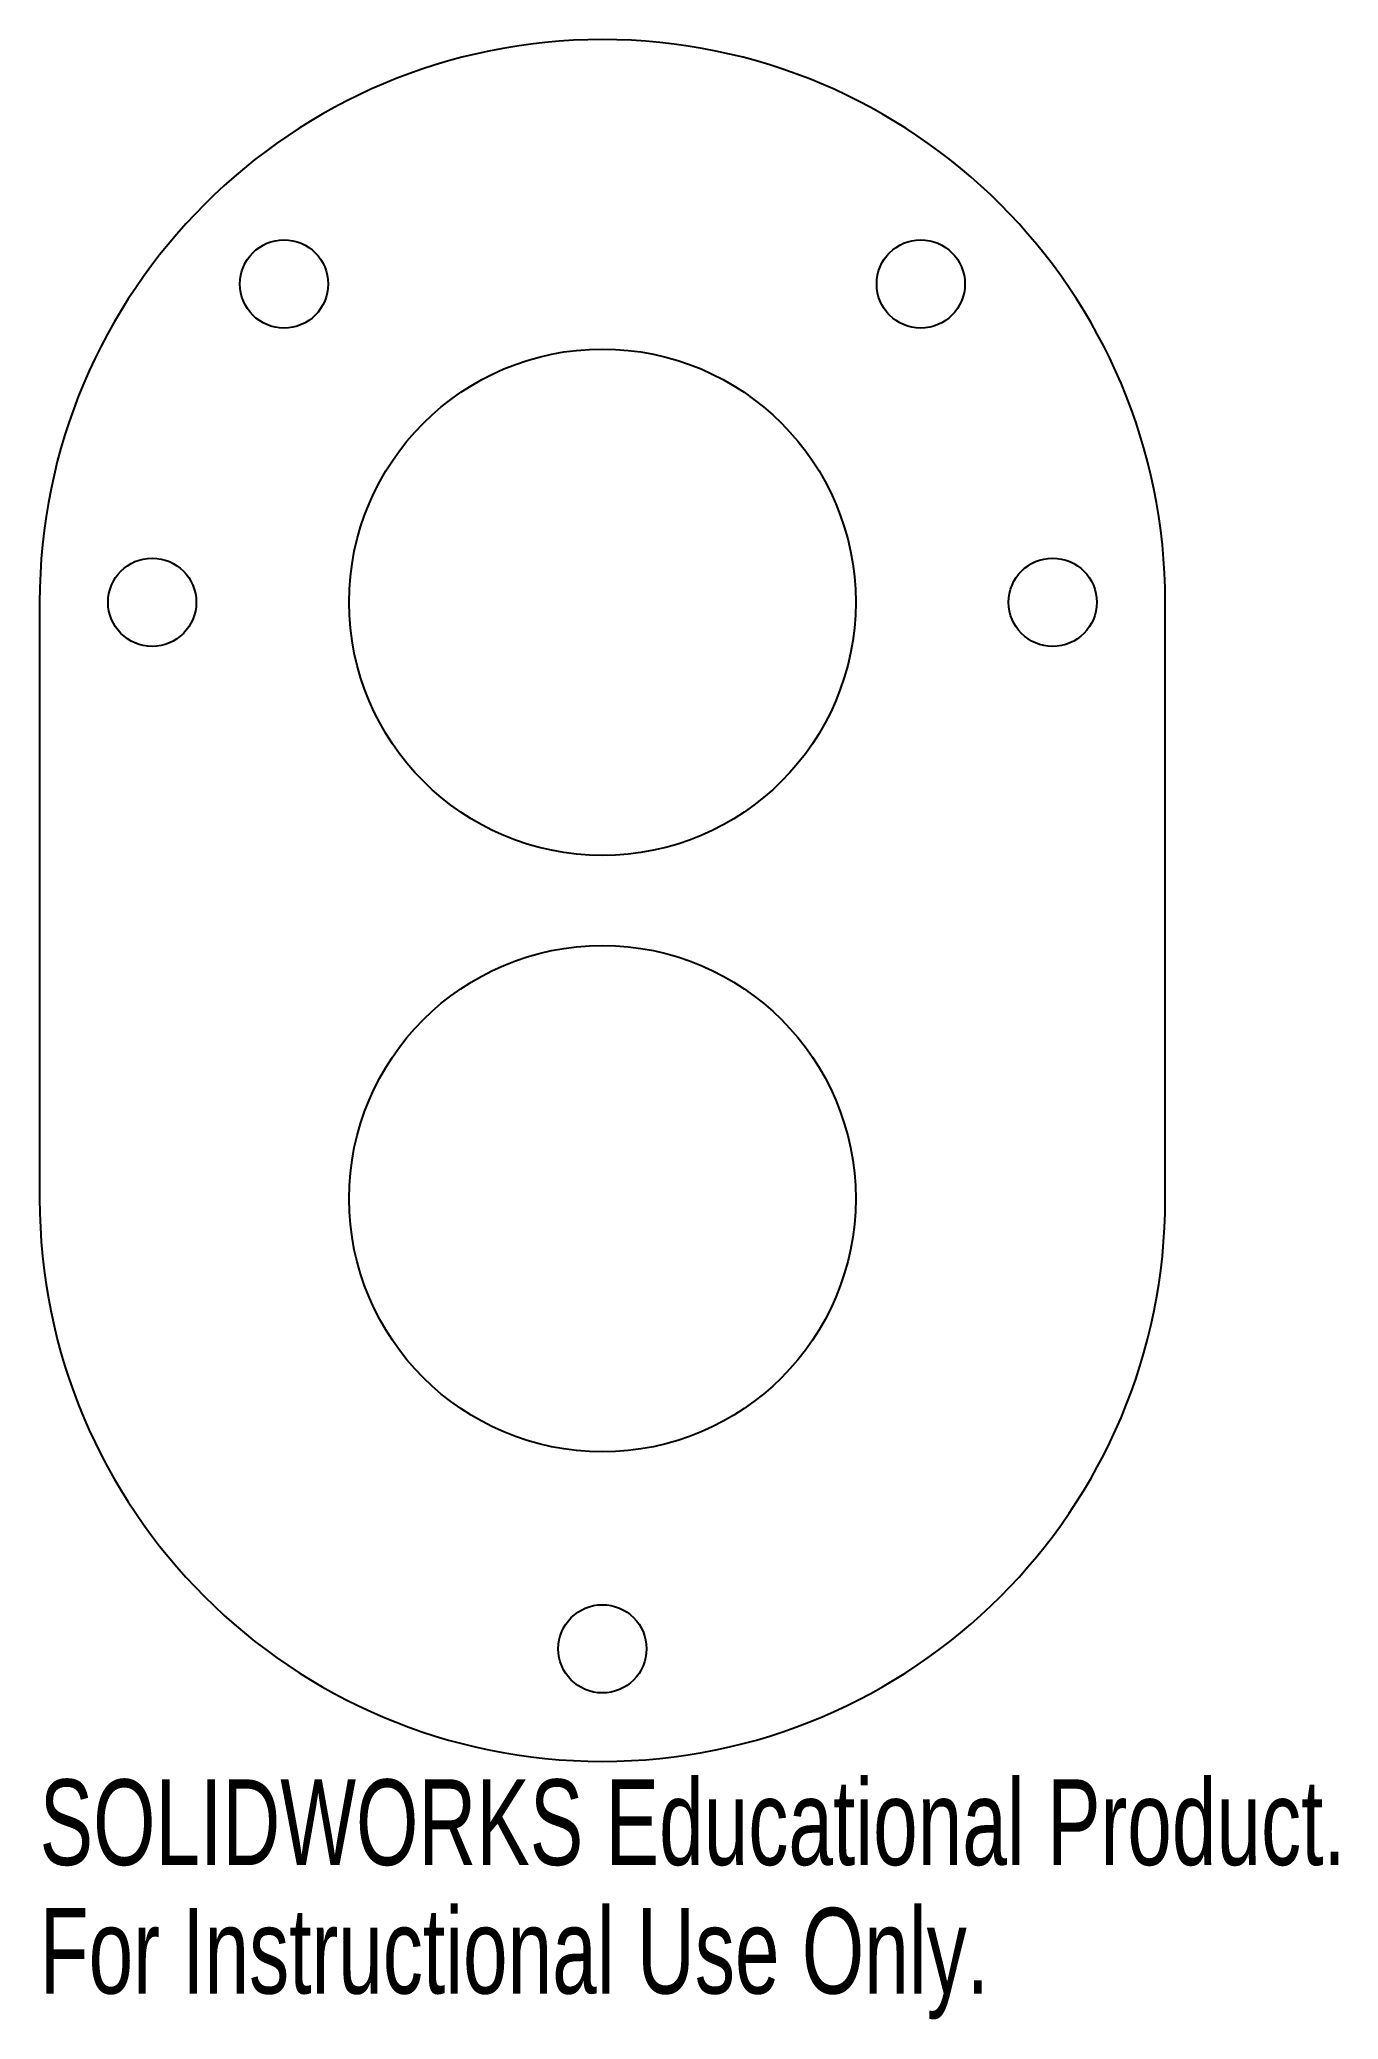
# Model space of a CAD drawing. Header units: inches. Extents: x -1.25 to 1.63, y -3.15 to 1.25.
import ezdxf

# ---------------------------------------------------------------- set-up
doc = ezdxf.new("R2010")
doc.units = ezdxf.units.IN
doc.header["$MEASUREMENT"] = 0
doc.styles.add('SLDTEXTSTYLE0', font='TXT', dxfattribs={"width": 0.7})

msp = doc.modelspace()

# ---------------------------------------------------------------- linework, layer by layer
at = {"color": 7, "linetype": 'Continuous', "lineweight": 25}
for p, q in [((-1.25, 0), (-1.25, -1.325)), ((1.25, -1.325), (1.25, 0))]:
    msp.add_line(p, q, dxfattribs=at)
for centre, radius in [((-0.7071, 0.7071), 0.098), ((0.7071, 0.7071), 0.098), ((0, 0), 0.5625), ((-1, 0), 0.098), ((1, 0), 0.098), ((0, -1.325), 0.5625), ((0, -2.325), 0.098)]:
    msp.add_circle(centre, radius, dxfattribs=at)
for centre, start, end in [((0, 0), 0, 180), ((0, -1.325), 180, 0)]:
    msp.add_arc(centre, 1.25, start, end, dxfattribs=at)

# ---------------------------------------------------------------- texts
at = {"color": 7, "linetype": 'Continuous', "char_height": 0.1903, "attachment_point": 1, "style": 'SLDTEXTSTYLE0'}
for s, insert in [('SOLIDWORKS Educational Product.', (-1.25, -2.6151)), ('For Instructional Use Only.', (-1.25, -2.9006))]:
    msp.add_mtext(s, dxfattribs=dict(at, insert=insert))

doc.saveas('drawing.dxf')
